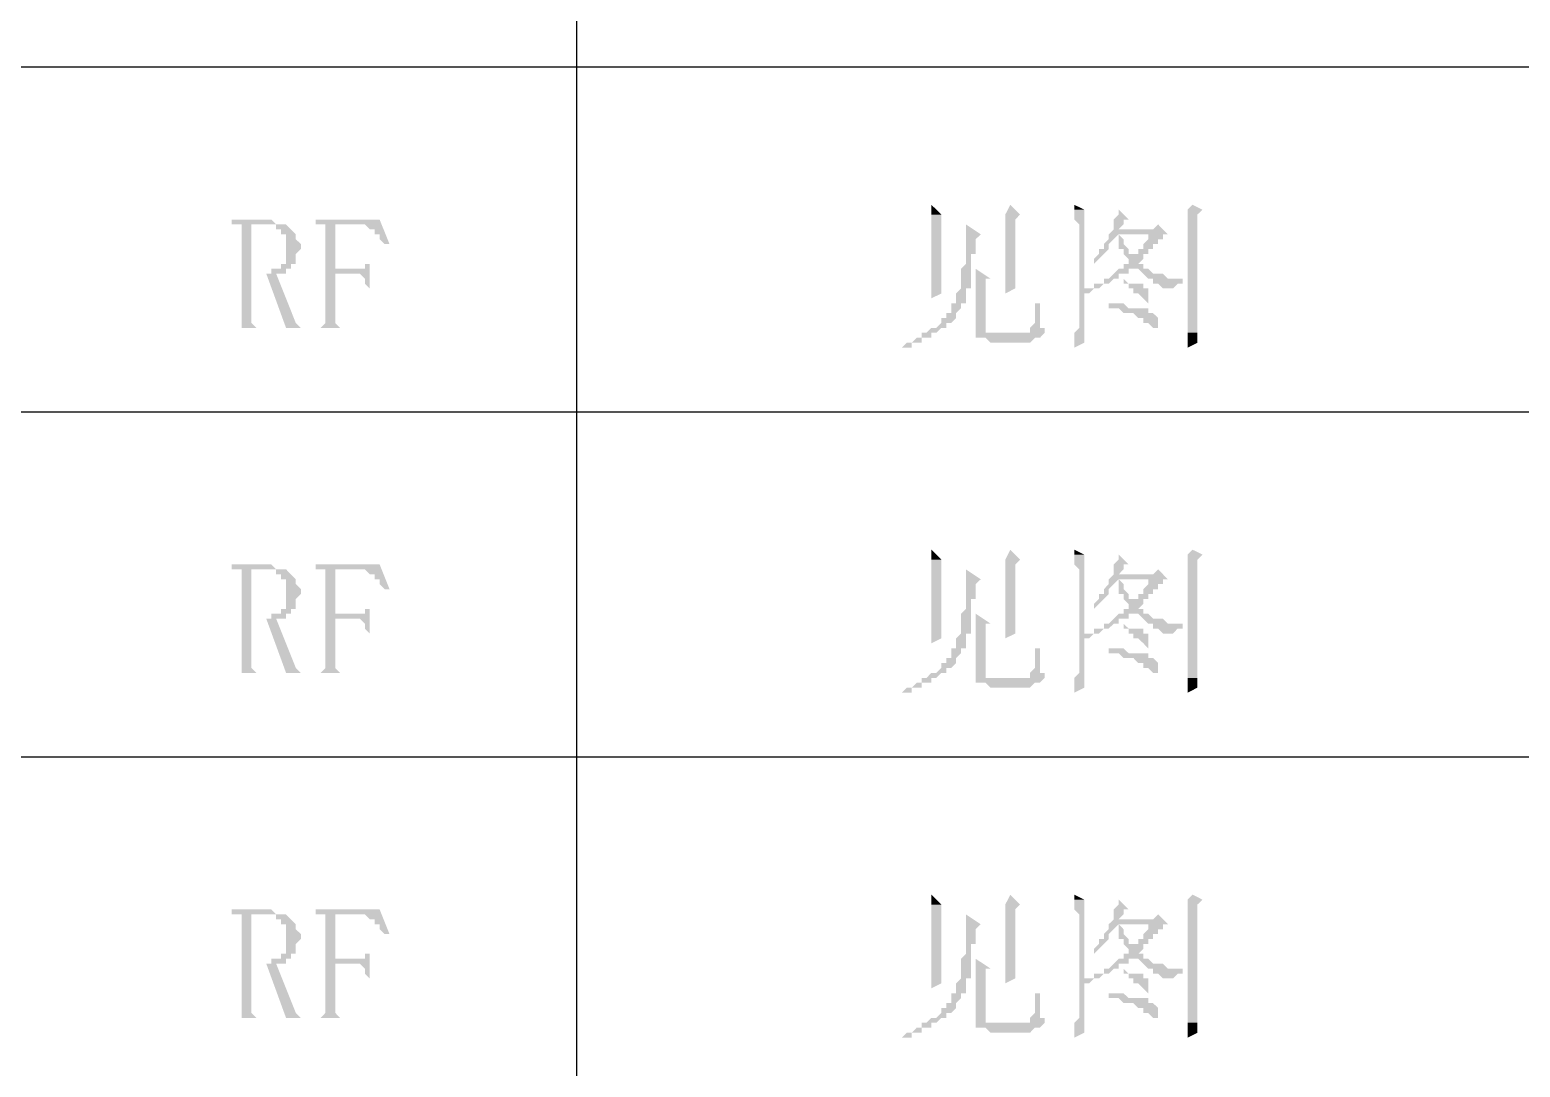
# Model space of a CAD drawing. Extents: x 51 to 246, y 3 to 417.
# Drawn here: x 209.08 to 221.89, y 288.97 to 297.88 of the extents above; entities that cross this region are included whole.
import ezdxf

# ---------------------------------------------------------------- set-up
doc = ezdxf.new("R2010")
doc.units = 0
doc.header["$MEASUREMENT"] = 0
doc.layers.add('_____1', color=160, linetype='Continuous')

msp = doc.modelspace()

# ---------------------------------------------------------------- hatches: boundary and pattern name
at = {"layer": '_____1'}
for points in [[(216.831, 296.375), (216.831, 296.291), (216.916, 296.291)], [(217.509, 296.375), (217.466, 296.291), (216.831, 296.291), (216.831, 295.571), (216.916, 295.613), (216.916, 296.291), (217.593, 296.291)], [(218.059, 296.375), (218.059, 296.333), (218.144, 296.333)], [(219.075, 296.375), (219.033, 296.333), (218.059, 296.333), (218.059, 296.248), (218.101, 296.206), (218.101, 295.317), (218.059, 295.275), (218.144, 295.275), (218.144, 295.613), (218.186, 295.613), (218.228, 295.656), (218.144, 295.656), (218.144, 296.333), (219.16, 296.333)], [(219.16, 296.333), (219.033, 296.333), (219.033, 295.275), (218.059, 295.275), (218.059, 295.148), (218.144, 295.19), (218.144, 295.275), (219.117, 295.275), (219.117, 296.291)], [(218.44, 296.333), (218.44, 296.291), (218.398, 296.248), (218.398, 296.164), (218.44, 296.164), (218.482, 296.206), (218.482, 296.248), (218.525, 296.248)], [(211.116, 296.248), (210.82, 296.248), (210.82, 296.206), (211.201, 296.206), (211.201, 296.164), (211.243, 296.164), (211.243, 296.121), (211.286, 296.121), (211.286, 295.867), (211.243, 295.867), (211.243, 295.825), (211.159, 295.825), (211.159, 295.783), (210.989, 295.783), (211.286, 295.783), (211.286, 295.825), (211.328, 295.825), (211.328, 295.867), (211.37, 295.867), (211.37, 295.952), (211.413, 295.994), (211.413, 296.037), (211.37, 296.079), (211.37, 296.121), (211.286, 296.206), (211.201, 296.206), (211.159, 296.248)], [(210.862, 296.206), (210.905, 296.206), (210.905, 295.317), (210.82, 295.317), (211.074, 295.317), (211.032, 295.317), (210.989, 295.359), (210.989, 295.783), (211.286, 295.783), (210.989, 295.783), (210.989, 296.206), (211.116, 296.206)], [(212.09, 296.248), (211.54, 296.248), (211.54, 296.206), (211.963, 296.206), (212.005, 296.164), (212.048, 296.164), (212.048, 296.121), (212.09, 296.121), (212.09, 296.079), (212.132, 296.037), (212.175, 296.037)], [(211.582, 296.206), (211.624, 296.206), (211.624, 295.359), (211.582, 295.317), (211.54, 295.317), (211.794, 295.317), (211.751, 295.317), (211.709, 295.359), (211.709, 295.783), (211.878, 295.783), (211.709, 295.825), (211.709, 296.206), (211.921, 296.206)], [(217.128, 296.206), (217.128, 295.867), (217.085, 295.825), (217.085, 295.656), (217.043, 295.613), (217.043, 295.529), (217.001, 295.529), (217.001, 295.444), (216.958, 295.444), (216.958, 295.402), (216.916, 295.402), (216.916, 295.359), (216.874, 295.317), (216.831, 295.317), (216.789, 295.275), (216.747, 295.275), (216.747, 295.232), (216.704, 295.232), (216.662, 295.19), (216.62, 295.19), (216.577, 295.148), (216.662, 295.148), (216.662, 295.19), (216.747, 295.19), (216.747, 295.232), (216.831, 295.232), (216.831, 295.275), (216.874, 295.275), (216.916, 295.317), (216.958, 295.317), (216.958, 295.359), (217.001, 295.359), (217.043, 295.402), (217.043, 295.444), (217.085, 295.486), (217.085, 295.529), (217.128, 295.529), (217.128, 295.656), (217.17, 295.656), (217.17, 295.952), (217.212, 295.952), (217.212, 296.079), (217.255, 296.121)], [(217.593, 296.291), (217.466, 296.291), (217.466, 295.613), (217.551, 295.656), (217.551, 296.248)], [(218.779, 296.206), (218.736, 296.164), (218.398, 296.164), (218.736, 296.121), (218.694, 296.121), (218.694, 296.079), (218.652, 296.037), (218.652, 295.994), (218.609, 295.994), (218.609, 295.952), (218.567, 295.952), (218.567, 295.91), (218.525, 295.91), (218.525, 295.867), (218.482, 295.867), (218.482, 295.825), (218.44, 295.825), (218.355, 295.74), (218.313, 295.74), (218.313, 295.698), (218.228, 295.698), (218.228, 295.656), (218.144, 295.656), (218.271, 295.656), (218.313, 295.698), (218.355, 295.698), (218.398, 295.74), (218.44, 295.74), (218.44, 295.783), (218.525, 295.783), (218.525, 295.825), (218.652, 295.825), (218.652, 295.867), (218.609, 295.867), (218.652, 295.91), (218.652, 295.952), (218.694, 295.952), (218.694, 295.994), (218.736, 295.994), (218.736, 296.037), (218.779, 296.037), (218.779, 296.079), (218.821, 296.079), (218.821, 296.121), (218.863, 296.121)], [(218.398, 296.164), (218.355, 296.121), (218.355, 296.079), (218.313, 296.037), (218.313, 295.994), (218.271, 295.994), (218.271, 295.952), (218.228, 295.91), (218.228, 295.867), (218.355, 295.994), (218.355, 296.037), (218.44, 296.121), (218.736, 296.121)], [(218.44, 296.121), (218.44, 295.994), (218.482, 295.994), (218.482, 295.952), (218.525, 295.91), (218.567, 295.91), (218.567, 295.952), (218.525, 295.952), (218.525, 295.994), (218.482, 296.037), (218.482, 296.079)], [(212.005, 295.952), (212.005, 295.867), (211.963, 295.867), (211.963, 295.825), (211.709, 295.825), (211.878, 295.783), (211.921, 295.783), (211.963, 295.74), (211.963, 295.698), (212.005, 295.656), (212.005, 295.613)], [(217.212, 295.825), (217.212, 295.275), (217.382, 295.275), (217.297, 295.275), (217.297, 295.74), (217.339, 295.74)], [(218.652, 295.825), (218.567, 295.825), (218.609, 295.825), (218.652, 295.783), (218.694, 295.74), (218.736, 295.74), (218.736, 295.698), (218.779, 295.698), (218.821, 295.656), (218.906, 295.656), (218.948, 295.698), (218.99, 295.698), (218.99, 295.74), (218.863, 295.74), (218.821, 295.783), (218.736, 295.783), (218.694, 295.825)], [(211.201, 295.783), (211.116, 295.783), (211.286, 295.317), (211.455, 295.317), (211.413, 295.317), (211.37, 295.359)], [(219.117, 295.275), (219.033, 295.275), (219.033, 295.148), (219.117, 295.19), (219.117, 295.232)], [(216.831, 293.412), (216.831, 293.327), (216.916, 293.327)], [(217.509, 293.412), (217.466, 293.327), (216.831, 293.327), (216.831, 292.608), (216.916, 292.65), (216.916, 293.327), (217.593, 293.327)], [(218.059, 293.412), (218.059, 293.37), (218.144, 293.37)], [(219.075, 293.412), (219.033, 293.37), (218.059, 293.37), (218.059, 293.285), (218.101, 293.243), (218.101, 292.354), (218.059, 292.311), (218.144, 292.311), (218.144, 292.65), (218.186, 292.65), (218.228, 292.692), (218.144, 292.692), (218.144, 293.37), (219.16, 293.37)], [(211.116, 293.285), (210.82, 293.285), (210.82, 293.243), (211.201, 293.243), (211.201, 293.2), (211.243, 293.2), (211.243, 293.158), (211.286, 293.158), (211.286, 292.904), (211.243, 292.904), (211.243, 292.862), (211.159, 292.862), (211.159, 292.819), (210.989, 292.819), (211.286, 292.819), (211.286, 292.862), (211.328, 292.862), (211.328, 292.904), (211.37, 292.904), (211.37, 292.989), (211.413, 293.031), (211.413, 293.073), (211.37, 293.116), (211.37, 293.158), (211.286, 293.243), (211.201, 293.243), (211.159, 293.285)], [(212.09, 293.285), (211.54, 293.285), (211.54, 293.243), (211.963, 293.243), (212.005, 293.2), (212.048, 293.2), (212.048, 293.158), (212.09, 293.158), (212.09, 293.116), (212.132, 293.073), (212.175, 293.073)], [(217.593, 293.327), (217.466, 293.327), (217.466, 292.65), (217.551, 292.692), (217.551, 293.285)], [(219.16, 293.37), (219.033, 293.37), (219.033, 292.311), (218.059, 292.311), (218.059, 292.184), (218.144, 292.227), (218.144, 292.311), (219.117, 292.311), (219.117, 293.327)], [(218.44, 293.37), (218.44, 293.327), (218.398, 293.285), (218.398, 293.2), (218.44, 293.2), (218.482, 293.243), (218.482, 293.285), (218.525, 293.285)], [(210.862, 293.243), (210.905, 293.243), (210.905, 292.354), (210.82, 292.354), (211.074, 292.354), (211.032, 292.354), (210.989, 292.396), (210.989, 292.819), (211.286, 292.819), (210.989, 292.819), (210.989, 293.243), (211.116, 293.243)], [(211.582, 293.243), (211.624, 293.243), (211.624, 292.396), (211.582, 292.354), (211.54, 292.354), (211.794, 292.354), (211.751, 292.354), (211.709, 292.396), (211.709, 292.819), (211.878, 292.819), (211.709, 292.862), (211.709, 293.243), (211.921, 293.243)], [(217.128, 293.243), (217.128, 292.904), (217.085, 292.862), (217.085, 292.692), (217.043, 292.65), (217.043, 292.565), (217.001, 292.565), (217.001, 292.481), (216.958, 292.481), (216.958, 292.438), (216.916, 292.438), (216.916, 292.396), (216.874, 292.354), (216.831, 292.354), (216.789, 292.311), (216.747, 292.311), (216.747, 292.269), (216.704, 292.269), (216.662, 292.227), (216.62, 292.227), (216.577, 292.184), (216.662, 292.184), (216.662, 292.227), (216.747, 292.227), (216.747, 292.269), (216.831, 292.269), (216.831, 292.311), (216.874, 292.311), (216.916, 292.354), (216.958, 292.354), (216.958, 292.396), (217.001, 292.396), (217.043, 292.438), (217.043, 292.481), (217.085, 292.523), (217.085, 292.565), (217.128, 292.565), (217.128, 292.692), (217.17, 292.692), (217.17, 292.989), (217.212, 292.989), (217.212, 293.116), (217.255, 293.158)], [(218.779, 293.243), (218.736, 293.2), (218.398, 293.2), (218.736, 293.158), (218.694, 293.158), (218.694, 293.116), (218.652, 293.073), (218.652, 293.031), (218.609, 293.031), (218.609, 292.989), (218.567, 292.989), (218.567, 292.946), (218.525, 292.946), (218.525, 292.904), (218.482, 292.904), (218.482, 292.862), (218.44, 292.862), (218.355, 292.777), (218.313, 292.777), (218.313, 292.735), (218.228, 292.735), (218.228, 292.692), (218.144, 292.692), (218.271, 292.692), (218.313, 292.735), (218.355, 292.735), (218.398, 292.777), (218.44, 292.777), (218.44, 292.819), (218.525, 292.819), (218.525, 292.862), (218.652, 292.862), (218.652, 292.904), (218.609, 292.904), (218.652, 292.946), (218.652, 292.989), (218.694, 292.989), (218.694, 293.031), (218.736, 293.031), (218.736, 293.073), (218.779, 293.073), (218.779, 293.116), (218.821, 293.116), (218.821, 293.158), (218.863, 293.158)], [(218.398, 293.2), (218.355, 293.158), (218.355, 293.116), (218.313, 293.073), (218.313, 293.031), (218.271, 293.031), (218.271, 292.989), (218.228, 292.946), (218.228, 292.904), (218.355, 293.031), (218.355, 293.073), (218.44, 293.158), (218.736, 293.158)], [(218.44, 293.158), (218.44, 293.031), (218.482, 293.031), (218.482, 292.989), (218.525, 292.946), (218.567, 292.946), (218.567, 292.989), (218.525, 292.989), (218.525, 293.031), (218.482, 293.073), (218.482, 293.116)], [(212.005, 292.989), (212.005, 292.904), (211.963, 292.904), (211.963, 292.862), (211.709, 292.862), (211.878, 292.819), (211.921, 292.819), (211.963, 292.777), (211.963, 292.735), (212.005, 292.692), (212.005, 292.65)], [(211.201, 292.819), (211.116, 292.819), (211.286, 292.354), (211.455, 292.354), (211.413, 292.354), (211.37, 292.396)], [(217.212, 292.862), (217.212, 292.311), (217.382, 292.311), (217.297, 292.311), (217.297, 292.777), (217.339, 292.777)], [(218.652, 292.862), (218.567, 292.862), (218.609, 292.862), (218.652, 292.819), (218.694, 292.777), (218.736, 292.777), (218.736, 292.735), (218.779, 292.735), (218.821, 292.692), (218.906, 292.692), (218.948, 292.735), (218.99, 292.735), (218.99, 292.777), (218.863, 292.777), (218.821, 292.819), (218.736, 292.819), (218.694, 292.862)], [(219.117, 292.311), (219.033, 292.311), (219.033, 292.184), (219.117, 292.227), (219.117, 292.269)], [(216.831, 290.449), (216.831, 290.364), (216.916, 290.364)], [(217.509, 290.449), (217.466, 290.364), (216.831, 290.364), (216.831, 289.644), (216.916, 289.687), (216.916, 290.364), (217.593, 290.364)], [(218.059, 290.449), (218.059, 290.406), (218.144, 290.406)], [(219.075, 290.449), (219.033, 290.406), (218.059, 290.406), (218.059, 290.322), (218.101, 290.279), (218.101, 289.39), (218.059, 289.348), (218.144, 289.348), (218.144, 289.687), (218.186, 289.687), (218.228, 289.729), (218.144, 289.729), (218.144, 290.406), (219.16, 290.406)], [(211.116, 290.322), (210.82, 290.322), (210.82, 290.279), (211.201, 290.279), (211.201, 290.237), (211.243, 290.237), (211.243, 290.195), (211.286, 290.195), (211.286, 289.941), (211.243, 289.941), (211.243, 289.898), (211.159, 289.898), (211.159, 289.856), (210.989, 289.856), (211.286, 289.856), (211.286, 289.898), (211.328, 289.898), (211.328, 289.941), (211.37, 289.941), (211.37, 290.025), (211.413, 290.068), (211.413, 290.11), (211.37, 290.152), (211.37, 290.195), (211.286, 290.279), (211.201, 290.279), (211.159, 290.322)], [(212.09, 290.322), (211.54, 290.322), (211.54, 290.279), (211.963, 290.279), (212.005, 290.237), (212.048, 290.237), (212.048, 290.195), (212.09, 290.195), (212.09, 290.152), (212.132, 290.11), (212.175, 290.11)], [(217.593, 290.364), (217.466, 290.364), (217.466, 289.687), (217.551, 289.729), (217.551, 290.322)], [(219.16, 290.406), (219.033, 290.406), (219.033, 289.348), (218.059, 289.348), (218.059, 289.221), (218.144, 289.263), (218.144, 289.348), (219.117, 289.348), (219.117, 290.364)], [(218.44, 290.406), (218.44, 290.364), (218.398, 290.322), (218.398, 290.237), (218.44, 290.237), (218.482, 290.279), (218.482, 290.322), (218.525, 290.322)], [(210.862, 290.279), (210.905, 290.279), (210.905, 289.39), (210.82, 289.39), (211.074, 289.39), (211.032, 289.39), (210.989, 289.433), (210.989, 289.856), (211.286, 289.856), (210.989, 289.856), (210.989, 290.279), (211.116, 290.279)], [(211.582, 290.279), (211.624, 290.279), (211.624, 289.433), (211.582, 289.39), (211.54, 289.39), (211.794, 289.39), (211.751, 289.39), (211.709, 289.433), (211.709, 289.856), (211.878, 289.856), (211.709, 289.898), (211.709, 290.279), (211.921, 290.279)], [(217.128, 290.279), (217.128, 289.941), (217.085, 289.898), (217.085, 289.729), (217.043, 289.687), (217.043, 289.602), (217.001, 289.602), (217.001, 289.517), (216.958, 289.517), (216.958, 289.475), (216.916, 289.475), (216.916, 289.433), (216.874, 289.39), (216.831, 289.39), (216.789, 289.348), (216.747, 289.348), (216.747, 289.306), (216.704, 289.306), (216.662, 289.263), (216.62, 289.263), (216.577, 289.221), (216.662, 289.221), (216.662, 289.263), (216.747, 289.263), (216.747, 289.306), (216.831, 289.306), (216.831, 289.348), (216.874, 289.348), (216.916, 289.39), (216.958, 289.39), (216.958, 289.433), (217.001, 289.433), (217.043, 289.475), (217.043, 289.517), (217.085, 289.56), (217.085, 289.602), (217.128, 289.602), (217.128, 289.729), (217.17, 289.729), (217.17, 290.025), (217.212, 290.025), (217.212, 290.152), (217.255, 290.195)], [(218.779, 290.279), (218.736, 290.237), (218.398, 290.237), (218.736, 290.195), (218.694, 290.195), (218.694, 290.152), (218.652, 290.11), (218.652, 290.068), (218.609, 290.068), (218.609, 290.025), (218.567, 290.025), (218.567, 289.983), (218.525, 289.983), (218.525, 289.941), (218.482, 289.941), (218.482, 289.898), (218.44, 289.898), (218.355, 289.814), (218.313, 289.814), (218.313, 289.771), (218.228, 289.771), (218.228, 289.729), (218.144, 289.729), (218.271, 289.729), (218.313, 289.771), (218.355, 289.771), (218.398, 289.814), (218.44, 289.814), (218.44, 289.856), (218.525, 289.856), (218.525, 289.898), (218.652, 289.898), (218.652, 289.941), (218.609, 289.941), (218.652, 289.983), (218.652, 290.025), (218.694, 290.025), (218.694, 290.068), (218.736, 290.068), (218.736, 290.11), (218.779, 290.11), (218.779, 290.152), (218.821, 290.152), (218.821, 290.195), (218.863, 290.195)], [(218.398, 290.237), (218.355, 290.195), (218.355, 290.152), (218.313, 290.11), (218.313, 290.068), (218.271, 290.068), (218.271, 290.025), (218.228, 289.983), (218.228, 289.941), (218.355, 290.068), (218.355, 290.11), (218.398, 290.152), (218.44, 290.195), (218.736, 290.195)], [(218.44, 290.195), (218.44, 290.068), (218.482, 290.068), (218.482, 290.025), (218.525, 289.983), (218.567, 289.983), (218.567, 290.025), (218.525, 290.025), (218.525, 290.068), (218.482, 290.11), (218.482, 290.152)], [(212.005, 290.025), (212.005, 289.941), (211.963, 289.941), (211.963, 289.898), (211.709, 289.898), (211.878, 289.856), (211.921, 289.856), (211.963, 289.814), (211.963, 289.771), (212.005, 289.729), (212.005, 289.687)], [(211.201, 289.856), (211.116, 289.856), (211.286, 289.39), (211.455, 289.39), (211.413, 289.39), (211.37, 289.433)], [(217.212, 289.898), (217.212, 289.348), (217.382, 289.348), (217.297, 289.348), (217.297, 289.814), (217.339, 289.814)], [(218.652, 289.898), (218.567, 289.898), (218.609, 289.898), (218.652, 289.856), (218.694, 289.814), (218.736, 289.814), (218.736, 289.771), (218.779, 289.771), (218.821, 289.729), (218.906, 289.729), (218.948, 289.771), (218.99, 289.771), (218.99, 289.814), (218.863, 289.814), (218.821, 289.856), (218.736, 289.856), (218.694, 289.898)], [(219.117, 289.348), (219.033, 289.348), (219.033, 289.221), (219.117, 289.263), (219.117, 289.306)]]:
    msp.add_hatch(color=7, dxfattribs=at).paths.add_polyline_path(points, is_closed=False)
for points in [[(218.482, 295.74), (218.482, 295.698), (218.525, 295.698), (218.525, 295.656), (218.567, 295.656), (218.567, 295.613), (218.609, 295.613), (218.652, 295.571), (218.694, 295.529), (218.694, 295.656), (218.652, 295.656), (218.652, 295.698), (218.525, 295.698)], [(217.763, 295.529), (217.72, 295.529), (217.72, 295.359), (217.678, 295.317), (217.678, 295.275), (217.212, 295.275), (217.212, 295.232), (217.297, 295.232), (217.339, 295.19), (217.678, 295.19), (217.72, 295.232), (217.763, 295.232), (217.805, 295.275), (217.805, 295.317), (217.763, 295.317)], [(218.355, 295.529), (218.355, 295.486), (218.44, 295.486), (218.482, 295.444), (218.567, 295.444), (218.609, 295.402), (218.652, 295.402), (218.652, 295.359), (218.694, 295.359), (218.736, 295.317), (218.779, 295.317), (218.779, 295.402), (218.736, 295.444), (218.694, 295.444), (218.694, 295.486), (218.525, 295.486), (218.482, 295.529)], [(218.482, 292.777), (218.482, 292.735), (218.525, 292.735), (218.525, 292.692), (218.567, 292.692), (218.567, 292.65), (218.609, 292.65), (218.652, 292.608), (218.694, 292.565), (218.694, 292.692), (218.652, 292.692), (218.652, 292.735), (218.525, 292.735)], [(217.763, 292.565), (217.72, 292.565), (217.72, 292.396), (217.678, 292.354), (217.678, 292.311), (217.212, 292.311), (217.212, 292.269), (217.297, 292.269), (217.339, 292.227), (217.678, 292.227), (217.72, 292.269), (217.763, 292.269), (217.805, 292.311), (217.805, 292.354), (217.763, 292.354)], [(218.355, 292.565), (218.355, 292.523), (218.44, 292.523), (218.482, 292.481), (218.567, 292.481), (218.609, 292.438), (218.652, 292.438), (218.652, 292.396), (218.694, 292.396), (218.736, 292.354), (218.779, 292.354), (218.779, 292.438), (218.736, 292.481), (218.694, 292.481), (218.694, 292.523), (218.525, 292.523), (218.482, 292.565)], [(218.482, 289.814), (218.482, 289.771), (218.525, 289.771), (218.525, 289.729), (218.567, 289.729), (218.567, 289.687), (218.609, 289.687), (218.652, 289.644), (218.694, 289.602), (218.694, 289.729), (218.652, 289.729), (218.652, 289.771), (218.525, 289.771)], [(217.763, 289.602), (217.72, 289.602), (217.72, 289.433), (217.678, 289.39), (217.678, 289.348), (217.212, 289.348), (217.212, 289.306), (217.297, 289.306), (217.339, 289.263), (217.678, 289.263), (217.72, 289.306), (217.763, 289.306), (217.805, 289.348), (217.805, 289.39), (217.763, 289.39)], [(218.355, 289.602), (218.355, 289.56), (218.44, 289.56), (218.482, 289.517), (218.567, 289.517), (218.609, 289.475), (218.652, 289.475), (218.652, 289.433), (218.694, 289.433), (218.736, 289.39), (218.779, 289.39), (218.779, 289.475), (218.736, 289.517), (218.694, 289.517), (218.694, 289.56), (218.525, 289.56), (218.482, 289.602)]]:
    msp.add_hatch(color=7, dxfattribs=at).paths.add_polyline_path(points)

# ---------------------------------------------------------------- linework, layer by layer
at = {"layer": '_____1', "color": 7}
for p, q in [((213.783, 308.059), (213.783, 250.317)), ((180.975, 297.561), (233.468, 297.561)), ((180.975, 294.597), (233.468, 294.597)), ((180.975, 291.634), (233.468, 291.634))]:
    msp.add_line(p, q, dxfattribs=at)

doc.saveas('drawing.dxf')
